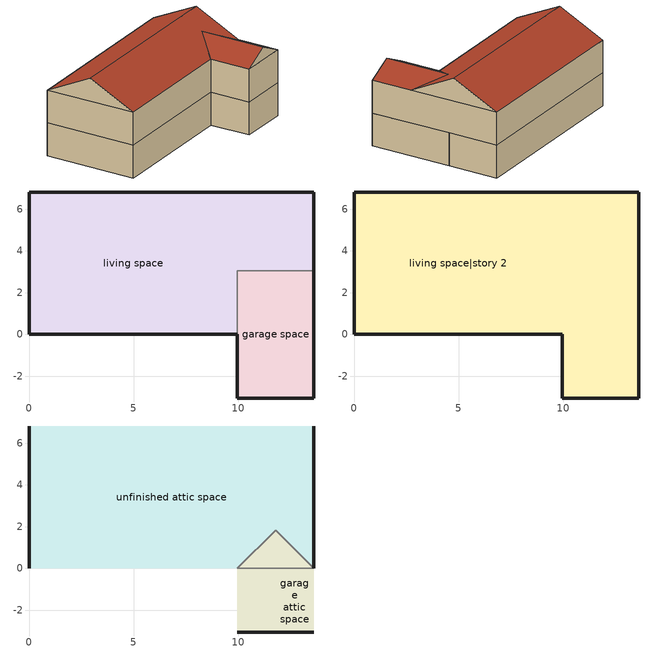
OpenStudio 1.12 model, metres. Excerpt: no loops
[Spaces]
garage space
 floor ground: 9.97,-3.05 9.97,3.05 13.63,3.05 13.63,-3.05 z0
 wall outside: 9.97,0 9.97,-3.05 13.63,-3.05 13.63,3.05 z0:2.44
 wall to living space: 13.63,3.05 9.97,3.05 9.97,0 z0:2.44
living space
 floor ground: 0,0 0,6.82 13.63,6.82 13.63,3.05 9.97,3.05 9.97,0 z0
 wall outside: 13.63,3.05 13.63,6.82 0,6.82 0,0 9.97,0 z0:2.44
living space|story 2
 floor to living space: 13.63,6.82 13.63,3.05 9.97,3.05 9.97,0 0,0 0,6.82 z2.44
 floor to garage space: 13.63,3.05 13.63,-3.05 9.97,-3.05 9.97,3.05 z2.44
 wall outside: 0,6.82 0,0 9.97,0 9.97,-3.05 13.63,-3.05 13.63,6.82 0,6.82 z2.44:4.88
unfinished attic space
 floor to living space|story 2: 13.63,6.82 13.63,0 0,0 0,6.82 z4.88
 wall outside: 0,3.41,6.58 0,6.82,4.88 0,0,4.88; 13.63,3.41,6.58 13.63,0,4.88 13.63,6.82,4.88
 wall to garage attic space: 11.8,1.83,5.79 9.97,0,4.88 13.63,0,4.88
 roof outside: 0,3.41,6.58 13.63,3.41,6.58 13.63,6.82,4.88 0,6.82,4.88; 0,3.41,6.58 0,0,4.88 9.97,0,4.88 11.8,1.83,5.79 13.63,0,4.88 13.63,3.41,6.58
garage attic space
 wall outside: 9.97,-3.05,4.88 13.63,-3.05,4.88 11.8,-3.05,5.79
 roof outside: 9.97,0,4.88 9.97,-3.05,4.88 11.8,-3.05,5.79 11.8,1.83,5.79; 13.63,0,4.88 11.8,1.83,5.79 11.8,-3.05,5.79 13.63,-3.05,4.88
[ClimateZones]
Climate Zone Institution Name 1=ASHRAE; Climate Zone Document Name 1=ANSI/ASHRAE Standard 169; Climate Zone Document Year 1=2006; Climate Zone Institution Name 2=CEC; Climate Zone Document Name 2=California Climate Zone Descriptions; Climate Zone Document Year 2=1995; Climate Zone Institution Name 3=Building America; Climate Zone Document Year 3=0; Climate Zone Value 3=Cold
[Building]
Building 1: Standards Number of Living Units=1
[Site]
Denver Intl Ap_CO_USA: Latitude {deg}=39.83; Longitude {deg}=-104.65; Time Zone {hr}=-7; Elevation {m}=1650
[SizingPeriod:DesignDay] Barometric Pressure {Pa}=83011; Sky Clearness=0; Rain Indicator=0; Snow Indicator=0; Day of Month=21; Daylight Saving Time Indicator=0; Humidity Indicating Type=Wetbulb; Dry-Bulb Temperature Range Modifier Type=DefaultMultipliers
Name | Maximum Dry-Bulb Temperature {C} | Daily Dry-Bulb Temperature Range {deltaC} | Humidity Indicating Conditions at Maximum Dry-Bulb | Wind Speed {m/s} | Wind Direction {deg} | Month | Day Type | Solar Model Indicator | ASHRAE Taub | ASHRAE Taud
Denver Intl Ap Ann Htg 99.6% Condns DB | -17.4 | 0 | -17.4 | 3.3 | 160 | 12 | WinterDesignDay | ASHRAEClearSky
Denver Intl Ap Ann Clg .4% Condns DB=>MWB | 34.6 | 15.2 | 15.7 | 4.2 | 80 | 7 | SummerDesignDay | ASHRAETau | 0.424 | 2.012
Denver Intl Ap Ann Clg .4% Condns WB=>MDB | 27.3 | 15.2 | 18.3 | 4.2 | 80 | 7 | SummerDesignDay | ASHRAETau | 0.424 | 2.012
[Site:WaterMainsTemperature]
Calculation Method=Correlation; Annual Average Outdoor Air Temperature {C}=10.8753; Maximum Difference In Monthly Average Outdoor Air Temperatures {deltaC}=23.1524
[Site:GroundTemperature:BuildingSurface]
6.71221, 4.9416, 4.79814, 5.63626, 9.00496, 12.3608, 15.2732, 17.1228, 17.2883, 15.7979, 12.9685, 9.71588
[Site:GroundTemperature:Deep]
10.8753, 10.8753, 10.8753, 10.8753, 10.8753, 10.8753, 10.8753, 10.8753, 10.8753, 10.8753, 10.8753, 10.8753
[ThermalZone] Use Ideal Air Loads=No
Name | Thermostat
living zone | Living Zone Temperature SP
garage zone; unfinished attic zone
[Sizing:Zone] Zone Cooling Design Supply Air Temperature Input Method=SupplyAirTemperature; Zone Cooling Design Supply Air Temperature {C}=14; Zone Cooling Design Supply Air Temperature Difference {deltaC}=11.11; Zone Heating Design Supply Air Temperature Input Method=SupplyAirTemperature; Zone Heating Design Supply Air Temperature {C}=40; Zone Heating Design Supply Air Temperature Difference {deltaC}=11.11; Zone Cooling Design Supply Air Humidity Ratio {kg-H2O/kg-air}=0.0085; Zone Heating Design Supply Air Humidity Ratio {kg-H2O/kg-air}=0.008; Cooling Design Air Flow Method=DesignDay; Heating Design Air Flow Method=DesignDay; Account for Dedicated Outdoor Air System=No; Dedicated Outdoor Air System Control Strategy=NeutralSupplyAir; Dedicated Outdoor Air Low Setpoint Temperature for Design {C}=autosize; Dedicated Outdoor Air High Setpoint Temperature for Design {C}=autosize
garage zone; unfinished attic zone
[Space]
Name | Thermal Zone
garage space; garage attic space | garage zone
living space; living space|story 2 | living zone
unfinished attic space | unfinished attic zone
[ElectricEquipment]
unit=1|bed=3.0|bath=2.0|space=living space|space=living space|story 2: Electric Equipment Definition=unit=1|bed=3.0|bath=2.0|space={c1104272-4e64-4d32-a682-b138d5c89f38}|space={65873052-d23e-4a0a-8858-1aac461b882e}; Schedule=empty_schedule
[ThermostatSetpoint:DualSetpoint]
Living Zone Temperature SP: Heating Setpoint Temperature Schedule=residential heating setpoint 1; Cooling Setpoint Temperature Schedule=residential cooling setpoint 1
[Coil:Cooling:DX:MultiSpeed:StageData]
Coil Cooling DX Multi Speed Stage Data 1: Gross Rated Total Cooling Capacity {W}=autosize; Gross Rated Sensible Heat Ratio=autosize; Gross Rated Cooling COP {W/W}=3.95054; Rated Air Flow Rate {m3/s}=autosize; Rated Evaporator Fan Power Per Volume Flow Rate {W/(m3/s)}=773.3; Total Cooling Capacity Function of Temperature Curve=Cool-Cap-fT; Total Cooling Capacity Function of Flow Fraction Curve=Cool-CAP-fFF; Energy Input Ratio Function of Temperature Curve=Cool-EIR-fT; Energy Input Ratio Function of Flow Fraction Curve=Cool-EIR-fFF; Part Load Fraction Correlation Curve=Cool-PLF-fPLR; Nominal Time for Condensate Removal to Begin {s}=1000; Ratio of Initial Moisture Evaporation Rate and Steady State Latent Capacity=1.5; Maximum Cycling Rate {cycles/hr}=3; Latent Capacity Time Constant {s}=45; Rated Waste Heat Fraction of Power Input=0.2; Waste Heat Function of Temperature Curve=ConstantBiquadratic; Evaporative Condenser Effectiveness=0.9; Evaporative Condenser Air Flow Rate {m3/s}=autosize; Rated Evaporative Condenser Pump Power Consumption {W}=autosize
[Schedule:Ruleset]
Name | Default Day Schedule | Summer Design Day Schedule | Winter Design Day Schedule
empty_schedule | Schedule Day 1
residential heating setpoint 1 | Schedule Day 6 | residential heating setpoint summer 3 | residential heating setpoint winter 3
residential cooling setpoint 1 | Schedule Day 7 | residential cooling setpoint summer 3 | residential cooling setpoint winter 3
[Schedule:Day]
Schedule Day 1; Schedule Day 6; Schedule Day 7: 24, 0, 0
residential heating setpoint weekday1 1; residential heating setpoint weekend1 1; residential heating setpoint weekday2 1; residential heating setpoint weekend2 1; residential heating setpoint weekday3 1; residential heating setpoint weekend3 1; residential heating setpoint weekday4 1; residential heating setpoint weekend4 1; residential heating setpoint weekday5 1; residential heating setpoint weekend5 1; residential heating setpoint weekday6 1; residential heating setpoint weekend6 1; residential heating setpoint weekday10 1; residential heating setpoint weekend10 1; residential heating setpoint weekday11 1; residential heating setpoint weekend11 1; residential heating setpoint weekday12 1; residential heating setpoint weekend12 1; residential heating setpoint summer 3; residential heating setpoint winter 3: 1, 0, 21.6667, 2, 0, 21.6667, 3, 0, 21.6667, 4, 0, 21.6667, 5, 0, 21.6667, 6, 0, 21.6667, 7, 0, 21.6667, 8, 0, 21.6667, 9, 0, 21.6667, 10, 0, 21.6667, 11, 0, 21.6667, 12, 0, 21.6667, 13, 0, 21.6667, 14, 0, 21.6667, 15, 0, 21.6667, 16, 0, 21.6667, 17, 0, 21.6667, 18, 0, 21.6667, 19, 0, 21.6667, 20, 0, 21.6667, 21, 0, 21.6667, 22, 0, 21.6667, 23, 0, 21.6667, 24, 0, 21.6667
residential heating setpoint weekday7 1; residential heating setpoint weekend7 1; residential heating setpoint weekday8 1; residential heating setpoint weekend8 1; residential heating setpoint weekday9 1; residential heating setpoint weekend9 1: 1, 0, -10000, 2, 0, -10000, 3, 0, -10000, 4, 0, -10000, 5, 0, -10000, 6, 0, -10000, 7, 0, -10000, 8, 0, -10000, 9, 0, -10000, 10, 0, -10000, 11, 0, -10000, 12, 0, -10000, 13, 0, -10000, 14, 0, -10000, 15, 0, -10000, 16, 0, -10000, 17, 0, -10000, 18, 0, -10000, 19, 0, -10000, 20, 0, -10000, 21, 0, -10000, 22, 0, -10000, 23, 0, -10000, 24, 0, -10000
residential cooling setpoint weekday1 1; residential cooling setpoint weekend1 1; residential cooling setpoint weekday2 1; residential cooling setpoint weekend2 1; residential cooling setpoint weekday3 1; residential cooling setpoint weekend3 1; residential cooling setpoint weekday4 1; residential cooling setpoint weekend4 1; residential cooling setpoint weekday11 1; residential cooling setpoint weekend11 1; residential cooling setpoint weekday12 1; residential cooling setpoint weekend12 1; residential cooling setpoint winter 3: 1, 0, 10000, 2, 0, 10000, 3, 0, 10000, 4, 0, 10000, 5, 0, 10000, 6, 0, 10000, 7, 0, 10000, 8, 0, 10000, 9, 0, 10000, 10, 0, 10000, 11, 0, 10000, 12, 0, 10000, 13, 0, 10000, 14, 0, 10000, 15, 0, 10000, 16, 0, 10000, 17, 0, 10000, 18, 0, 10000, 19, 0, 10000, 20, 0, 10000, 21, 0, 10000, 22, 0, 10000, 23, 0, 10000, 24, 0, 10000
residential cooling setpoint weekday5 1; residential cooling setpoint weekend5 1; residential cooling setpoint weekday6 1; residential cooling setpoint weekend6 1; residential cooling setpoint weekday7 1; residential cooling setpoint weekend7 1; residential cooling setpoint weekday8 1; residential cooling setpoint weekend8 1; residential cooling setpoint weekday9 1; residential cooling setpoint weekend9 1; residential cooling setpoint weekday10 1; residential cooling setpoint weekend10 1; residential cooling setpoint summer 3: 1, 0, 24.4444, 2, 0, 24.4444, 3, 0, 24.4444, 4, 0, 24.4444, 5, 0, 24.4444, 6, 0, 24.4444, 7, 0, 24.4444, 8, 0, 24.4444, 9, 0, 24.4444, 10, 0, 24.4444, 11, 0, 24.4444, 12, 0, 24.4444, 13, 0, 24.4444, 14, 0, 24.4444, 15, 0, 24.4444, 16, 0, 24.4444, 17, 0, 24.4444, 18, 0, 24.4444, 19, 0, 24.4444, 20, 0, 24.4444, 21, 0, 24.4444, 22, 0, 24.4444, 23, 0, 24.4444, 24, 0, 24.4444
[Schedule:Rule] Date Specification Type=DateRange; Start Day=1
Name | Schedule Ruleset | Rule Order | Day Schedule | Apply Sunday | Apply Monday | Apply Tuesday | Apply Wednesday | Apply Thursday | Apply Friday | Apply Saturday | Start Month | End Month | End Day
residential heating setpoint weekday ruleset1 1 | residential heating setpoint 1 | 23 | residential heating setpoint weekday1 1 | No | Yes | Yes | Yes | Yes | Yes | No | 1 | 1 | 31
residential heating setpoint weekend ruleset1 1 | residential heating setpoint 1 | 22 | residential heating setpoint weekend1 1 | Yes | No | No | No | No | No | Yes | 1 | 1 | 31
residential heating setpoint weekday ruleset2 1 | residential heating setpoint 1 | 21 | residential heating setpoint weekday2 1 | No | Yes | Yes | Yes | Yes | Yes | No | 2 | 2 | 28
residential heating setpoint weekend ruleset2 1 | residential heating setpoint 1 | 20 | residential heating setpoint weekend2 1 | Yes | No | No | No | No | No | Yes | 2 | 2 | 28
residential heating setpoint weekday ruleset3 1 | residential heating setpoint 1 | 19 | residential heating setpoint weekday3 1 | No | Yes | Yes | Yes | Yes | Yes | No | 3 | 3 | 31
residential heating setpoint weekend ruleset3 1 | residential heating setpoint 1 | 18 | residential heating setpoint weekend3 1 | Yes | No | No | No | No | No | Yes | 3 | 3 | 31
residential heating setpoint weekday ruleset4 1 | residential heating setpoint 1 | 17 | residential heating setpoint weekday4 1 | No | Yes | Yes | Yes | Yes | Yes | No | 4 | 4 | 30
residential heating setpoint weekend ruleset4 1 | residential heating setpoint 1 | 16 | residential heating setpoint weekend4 1 | Yes | No | No | No | No | No | Yes | 4 | 4 | 30
residential heating setpoint weekday ruleset5 1 | residential heating setpoint 1 | 15 | residential heating setpoint weekday5 1 | No | Yes | Yes | Yes | Yes | Yes | No | 5 | 5 | 31
residential heating setpoint weekend ruleset5 1 | residential heating setpoint 1 | 14 | residential heating setpoint weekend5 1 | Yes | No | No | No | No | No | Yes | 5 | 5 | 31
residential heating setpoint weekday ruleset6 1 | residential heating setpoint 1 | 13 | residential heating setpoint weekday6 1 | No | Yes | Yes | Yes | Yes | Yes | No | 6 | 6 | 30
residential heating setpoint weekend ruleset6 1 | residential heating setpoint 1 | 12 | residential heating setpoint weekend6 1 | Yes | No | No | No | No | No | Yes | 6 | 6 | 30
residential heating setpoint weekday ruleset7 1 | residential heating setpoint 1 | 11 | residential heating setpoint weekday7 1 | No | Yes | Yes | Yes | Yes | Yes | No | 7 | 7 | 31
residential heating setpoint weekend ruleset7 1 | residential heating setpoint 1 | 10 | residential heating setpoint weekend7 1 | Yes | No | No | No | No | No | Yes | 7 | 7 | 31
residential heating setpoint weekday ruleset8 1 | residential heating setpoint 1 | 9 | residential heating setpoint weekday8 1 | No | Yes | Yes | Yes | Yes | Yes | No | 8 | 8 | 31
residential heating setpoint weekend ruleset8 1 | residential heating setpoint 1 | 8 | residential heating setpoint weekend8 1 | Yes | No | No | No | No | No | Yes | 8 | 8 | 31
residential heating setpoint weekday ruleset9 1 | residential heating setpoint 1 | 7 | residential heating setpoint weekday9 1 | No | Yes | Yes | Yes | Yes | Yes | No | 9 | 9 | 30
residential heating setpoint weekend ruleset9 1 | residential heating setpoint 1 | 6 | residential heating setpoint weekend9 1 | Yes | No | No | No | No | No | Yes | 9 | 9 | 30
residential heating setpoint weekday ruleset10 1 | residential heating setpoint 1 | 5 | residential heating setpoint weekday10 1 | No | Yes | Yes | Yes | Yes | Yes | No | 10 | 10 | 31
residential heating setpoint weekend ruleset10 1 | residential heating setpoint 1 | 4 | residential heating setpoint weekend10 1 | Yes | No | No | No | No | No | Yes | 10 | 10 | 31
residential heating setpoint weekday ruleset11 1 | residential heating setpoint 1 | 3 | residential heating setpoint weekday11 1 | No | Yes | Yes | Yes | Yes | Yes | No | 11 | 11 | 30
residential heating setpoint weekend ruleset11 1 | residential heating setpoint 1 | 2 | residential heating setpoint weekend11 1 | Yes | No | No | No | No | No | Yes | 11 | 11 | 30
residential heating setpoint weekday ruleset12 1 | residential heating setpoint 1 | 1 | residential heating setpoint weekday12 1 | No | Yes | Yes | Yes | Yes | Yes | No | 12 | 12 | 31
residential heating setpoint weekend ruleset12 1 | residential heating setpoint 1 | 0 | residential heating setpoint weekend12 1 | Yes | No | No | No | No | No | Yes | 12 | 12 | 31
residential cooling setpoint weekday ruleset1 1 | residential cooling setpoint 1 | 23 | residential cooling setpoint weekday1 1 | No | Yes | Yes | Yes | Yes | Yes | No | 1 | 1 | 31
residential cooling setpoint weekend ruleset1 1 | residential cooling setpoint 1 | 22 | residential cooling setpoint weekend1 1 | Yes | No | No | No | No | No | Yes | 1 | 1 | 31
residential cooling setpoint weekday ruleset2 1 | residential cooling setpoint 1 | 21 | residential cooling setpoint weekday2 1 | No | Yes | Yes | Yes | Yes | Yes | No | 2 | 2 | 28
residential cooling setpoint weekend ruleset2 1 | residential cooling setpoint 1 | 20 | residential cooling setpoint weekend2 1 | Yes | No | No | No | No | No | Yes | 2 | 2 | 28
residential cooling setpoint weekday ruleset3 1 | residential cooling setpoint 1 | 19 | residential cooling setpoint weekday3 1 | No | Yes | Yes | Yes | Yes | Yes | No | 3 | 3 | 31
residential cooling setpoint weekend ruleset3 1 | residential cooling setpoint 1 | 18 | residential cooling setpoint weekend3 1 | Yes | No | No | No | No | No | Yes | 3 | 3 | 31
residential cooling setpoint weekday ruleset4 1 | residential cooling setpoint 1 | 17 | residential cooling setpoint weekday4 1 | No | Yes | Yes | Yes | Yes | Yes | No | 4 | 4 | 30
residential cooling setpoint weekend ruleset4 1 | residential cooling setpoint 1 | 16 | residential cooling setpoint weekend4 1 | Yes | No | No | No | No | No | Yes | 4 | 4 | 30
residential cooling setpoint weekday ruleset5 1 | residential cooling setpoint 1 | 15 | residential cooling setpoint weekday5 1 | No | Yes | Yes | Yes | Yes | Yes | No | 5 | 5 | 31
residential cooling setpoint weekend ruleset5 1 | residential cooling setpoint 1 | 14 | residential cooling setpoint weekend5 1 | Yes | No | No | No | No | No | Yes | 5 | 5 | 31
residential cooling setpoint weekday ruleset6 1 | residential cooling setpoint 1 | 13 | residential cooling setpoint weekday6 1 | No | Yes | Yes | Yes | Yes | Yes | No | 6 | 6 | 30
residential cooling setpoint weekend ruleset6 1 | residential cooling setpoint 1 | 12 | residential cooling setpoint weekend6 1 | Yes | No | No | No | No | No | Yes | 6 | 6 | 30
residential cooling setpoint weekday ruleset7 1 | residential cooling setpoint 1 | 11 | residential cooling setpoint weekday7 1 | No | Yes | Yes | Yes | Yes | Yes | No | 7 | 7 | 31
residential cooling setpoint weekend ruleset7 1 | residential cooling setpoint 1 | 10 | residential cooling setpoint weekend7 1 | Yes | No | No | No | No | No | Yes | 7 | 7 | 31
residential cooling setpoint weekday ruleset8 1 | residential cooling setpoint 1 | 9 | residential cooling setpoint weekday8 1 | No | Yes | Yes | Yes | Yes | Yes | No | 8 | 8 | 31
residential cooling setpoint weekend ruleset8 1 | residential cooling setpoint 1 | 8 | residential cooling setpoint weekend8 1 | Yes | No | No | No | No | No | Yes | 8 | 8 | 31
residential cooling setpoint weekday ruleset9 1 | residential cooling setpoint 1 | 7 | residential cooling setpoint weekday9 1 | No | Yes | Yes | Yes | Yes | Yes | No | 9 | 9 | 30
residential cooling setpoint weekend ruleset9 1 | residential cooling setpoint 1 | 6 | residential cooling setpoint weekend9 1 | Yes | No | No | No | No | No | Yes | 9 | 9 | 30
residential cooling setpoint weekday ruleset10 1 | residential cooling setpoint 1 | 5 | residential cooling setpoint weekday10 1 | No | Yes | Yes | Yes | Yes | Yes | No | 10 | 10 | 31
residential cooling setpoint weekend ruleset10 1 | residential cooling setpoint 1 | 4 | residential cooling setpoint weekend10 1 | Yes | No | No | No | No | No | Yes | 10 | 10 | 31
residential cooling setpoint weekday ruleset11 1 | residential cooling setpoint 1 | 3 | residential cooling setpoint weekday11 1 | No | Yes | Yes | Yes | Yes | Yes | No | 11 | 11 | 30
residential cooling setpoint weekend ruleset11 1 | residential cooling setpoint 1 | 2 | residential cooling setpoint weekend11 1 | Yes | No | No | No | No | No | Yes | 11 | 11 | 30
residential cooling setpoint weekday ruleset12 1 | residential cooling setpoint 1 | 1 | residential cooling setpoint weekday12 1 | No | Yes | Yes | Yes | Yes | Yes | No | 12 | 12 | 31
residential cooling setpoint weekend ruleset12 1 | residential cooling setpoint 1 | 0 | residential cooling setpoint weekend12 1 | Yes | No | No | No | No | No | Yes | 12 | 12 | 31
[Curve:Biquadratic]
Name | Coefficient1 Constant | Coefficient2 x | Coefficient3 x**2 | Coefficient4 y | Coefficient5 y**2 | Coefficient6 x*y | Minimum Value of x | Maximum Value of x | Minimum Value of y | Maximum Value of y
ConstantBiquadratic | 1 | 0 | 0 | 0 | 0 | 0 | -100 | 100 | -100 | 100
Cool-Cap-fT | 1.5509 | -0.0750501 | 0.00309714 | 0.00240111 | -5.0544e-05 | -0.000427281 | 13.88 | 23.88 | 18.33 | 51.66
Cool-EIR-fT | -0.304283 | 0.118048 | -0.00342467 | -0.00626191 | 0.000695427 | -0.000469975 | 13.88 | 23.88 | 18.33 | 51.66
[Curve:Quadratic] Minimum Value of x=0
Name | Coefficient1 Constant | Coefficient2 x | Coefficient3 x**2 | Maximum Value of x | Minimum Curve Output | Maximum Curve Output
Cool-PLF-fPLR | 0.93 | 0.07 | 0 | 1 | 0.7 | 1
Cool-CAP-fFF | 0.718605 | 0.4101 | -0.128705 | 2 | 0 | 2
Cool-EIR-fFF | 1.323 | -0.477711 | 0.154712 | 2 | 0 | 2
